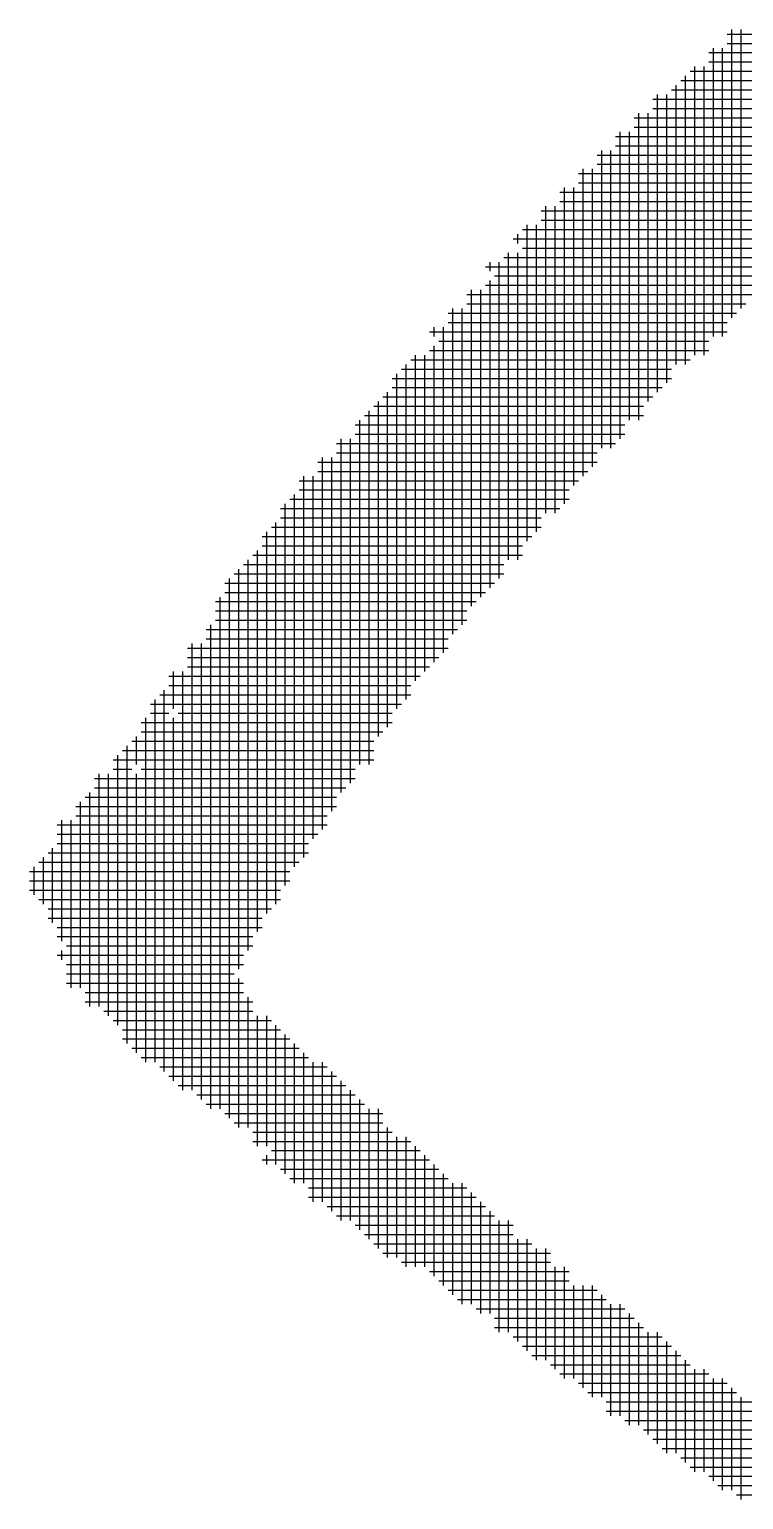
# Model space of a CAD drawing. Header units: feet. Extents: x 0 to 1079770, y 0 to 240000.
# Drawn here: x 954335 to 954625, y 13037 to 13634 of the extents above; entities that cross this region are included whole.
import ezdxf

# ---------------------------------------------------------------- set-up
doc = ezdxf.new("R2010")
doc.units = ezdxf.units.FT
doc.header["$LTSCALE"] = 2200
doc.header["$MEASUREMENT"] = 0
doc.layers.add('CX-MISC', color=2, linetype='CONTINUOUS')

msp = doc.modelspace()

# ---------------------------------------------------------------- linework, layer by layer
at = {"layer": 'CX-MISC'}
for p, q in [((954618.84, 13632.49, 9817.04), (954747.36, 13632.49, 9817.04)), ((954620.73, 13517.2, 9817.04), (954620.73, 13634.38, 9817.04)), ((954624.51, 13520.98, 9817.04), (954624.51, 13634.38, 9817.04)), ((954611.28, 13624.93, 9817.04), (954739.8, 13624.93, 9817.04)), ((954613.17, 13509.64, 9817.04), (954613.17, 13626.82, 9817.04)), ((954616.95, 13509.64, 9817.04), (954616.95, 13626.82, 9817.04)), ((954618.84, 13628.71, 9817.04), (954743.58, 13628.71, 9817.04)), ((954603.72, 13617.37, 9817.04), (954732.24, 13617.37, 9817.04)), ((954605.61, 13502.08, 9817.04), (954605.61, 13619.26, 9817.04)), ((954609.39, 13502.08, 9817.04), (954609.39, 13619.26, 9817.04)), ((954611.28, 13621.15, 9817.04), (954736.02, 13621.15, 9817.04)), ((954598.05, 13498.3, 9817.04), (954598.05, 13611.7, 9817.04)), ((954599.94, 13613.59, 9817.04), (954728.46, 13613.59, 9817.04)), ((954601.83, 13498.3, 9817.04), (954601.83, 13615.48, 9817.04)), ((954588.6, 13606.03, 9817.04), (954720.9, 13606.03, 9817.04)), ((954590.49, 13486.96, 9817.04), (954590.49, 13607.92, 9817.04)), ((954594.27, 13490.74, 9817.04), (954594.27, 13607.92, 9817.04)), ((954596.16, 13609.81, 9817.04), (954724.68, 13609.81, 9817.04)), ((954582.93, 13475.62, 9817.04), (954582.93, 13600.36, 9817.04)), ((954586.71, 13483.18, 9817.04), (954586.71, 13600.36, 9817.04)), ((954588.6, 13602.25, 9817.04), (954717.12, 13602.25, 9817.04)), ((954581.04, 13598.47, 9817.04), (954713.34, 13598.47, 9817.04)), ((954581.04, 13594.69, 9817.04), (954709.56, 13594.69, 9817.04)), ((954573.48, 13590.91, 9817.04), (954702, 13590.91, 9817.04)), ((954575.37, 13468.06, 9817.04), (954575.37, 13592.8, 9817.04)), ((954579.15, 13475.62, 9817.04), (954579.15, 13592.8, 9817.04)), ((954565.92, 13583.35, 9817.04), (954694.44, 13583.35, 9817.04)), ((954567.81, 13464.28, 9817.04), (954567.81, 13585.24, 9817.04)), ((954571.59, 13464.28, 9817.04), (954571.59, 13585.24, 9817.04)), ((954573.48, 13587.13, 9817.04), (954702, 13587.13, 9817.04)), ((954558.36, 13575.79, 9817.04), (954686.88, 13575.79, 9817.04)), ((954560.25, 13452.94, 9817.04), (954560.25, 13577.68, 9817.04)), ((954564.03, 13456.72, 9817.04), (954564.03, 13577.68, 9817.04)), ((954565.92, 13579.57, 9817.04), (954690.66, 13579.57, 9817.04)), ((954552.69, 13441.6, 9817.04), (954552.69, 13570.12, 9817.04)), ((954556.47, 13449.16, 9817.04), (954556.47, 13570.12, 9817.04)), ((954558.36, 13572.01, 9817.04), (954683.1, 13572.01, 9817.04)), ((954550.8, 13568.23, 9817.04), (954679.32, 13568.23, 9817.04)), ((954550.8, 13564.45, 9817.04), (954675.54, 13564.45, 9817.04)), ((954543.24, 13560.67, 9817.04), (954671.76, 13560.67, 9817.04)), ((954545.13, 13437.82, 9817.04), (954545.13, 13562.56, 9817.04)), ((954548.91, 13437.82, 9817.04), (954548.91, 13562.56, 9817.04)), ((954535.68, 13553.11, 9817.04), (954660.42, 13553.11, 9817.04)), ((954537.57, 13426.48, 9817.04), (954537.57, 13555, 9817.04)), ((954541.35, 13430.26, 9817.04), (954541.35, 13555, 9817.04)), ((954543.24, 13556.89, 9817.04), (954664.2, 13556.89, 9817.04)), ((954531.9, 13549.33, 9817.04), (954656.64, 13549.33, 9817.04)), ((954533.79, 13547.44, 9817.04), (954533.79, 13551.22, 9817.04)), ((954535.68, 13545.55, 9817.04), (954652.86, 13545.55, 9817.04)), ((954522.45, 13536.1, 9817.04), (954522.45, 13539.88, 9817.04)), ((954526.23, 13411.36, 9817.04), (954526.23, 13539.88, 9817.04)), ((954528.12, 13541.77, 9817.04), (954649.08, 13541.77, 9817.04)), ((954530.01, 13418.92, 9817.04), (954530.01, 13543.66, 9817.04)), ((954533.79, 13418.92, 9817.04), (954533.79, 13543.66, 9817.04)), ((954520.56, 13537.99, 9817.04), (954641.52, 13537.99, 9817.04)), ((954524.34, 13534.21, 9817.04), (954641.52, 13534.21, 9817.04)), ((954514.89, 13400.02, 9817.04), (954514.89, 13528.54, 9817.04)), ((954518.67, 13403.8, 9817.04), (954518.67, 13528.54, 9817.04)), ((954520.56, 13530.43, 9817.04), (954633.96, 13530.43, 9817.04)), ((954522.45, 13407.58, 9817.04), (954522.45, 13532.32, 9817.04)), ((954513, 13526.65, 9817.04), (954633.96, 13526.65, 9817.04)), ((954513, 13522.87, 9817.04), (954626.4, 13522.87, 9817.04)), ((954505.44, 13519.09, 9817.04), (954622.62, 13519.09, 9817.04)), ((954507.33, 13388.68, 9817.04), (954507.33, 13520.98, 9817.04)), ((954511.11, 13392.46, 9817.04), (954511.11, 13520.98, 9817.04)), ((954497.88, 13511.53, 9817.04), (954618.84, 13511.53, 9817.04)), ((954499.77, 13509.64, 9817.04), (954499.77, 13513.42, 9817.04)), ((954503.55, 13381.12, 9817.04), (954503.55, 13513.42, 9817.04)), ((954505.44, 13515.31, 9817.04), (954618.84, 13515.31, 9817.04)), ((954497.88, 13503.97, 9817.04), (954611.28, 13503.97, 9817.04)), ((954499.77, 13377.34, 9817.04), (954499.77, 13505.86, 9817.04)), ((954501.66, 13507.75, 9817.04), (954611.28, 13507.75, 9817.04)), ((954488.43, 13362.22, 9817.04), (954488.43, 13498.3, 9817.04)), ((954490.32, 13500.19, 9817.04), (954603.72, 13500.19, 9817.04)), ((954492.21, 13369.78, 9817.04), (954492.21, 13502.08, 9817.04)), ((954495.99, 13373.56, 9817.04), (954495.99, 13502.08, 9817.04)), ((954482.76, 13492.63, 9817.04), (954596.16, 13492.63, 9817.04)), ((954484.65, 13358.44, 9817.04), (954484.65, 13494.52, 9817.04)), ((954486.54, 13496.41, 9817.04), (954596.16, 13496.41, 9817.04)), ((954480.87, 13350.88, 9817.04), (954480.87, 13486.96, 9817.04)), ((954482.76, 13488.85, 9817.04), (954592.38, 13488.85, 9817.04)), ((954475.2, 13481.29, 9817.04), (954584.82, 13481.29, 9817.04)), ((954477.09, 13347.1, 9817.04), (954477.09, 13483.18, 9817.04)), ((954478.98, 13485.07, 9817.04), (954588.6, 13485.07, 9817.04)), ((954469.53, 13335.76, 9817.04), (954469.53, 13475.62, 9817.04)), ((954471.42, 13477.51, 9817.04), (954584.82, 13477.51, 9817.04)), ((954473.31, 13335.76, 9817.04), (954473.31, 13479.4, 9817.04)), ((954461.97, 13324.42, 9817.04), (954461.97, 13468.06, 9817.04)), ((954465.75, 13328.2, 9817.04), (954465.75, 13468.06, 9817.04)), ((954467.64, 13473.73, 9817.04), (954577.26, 13473.73, 9817.04)), ((954467.64, 13469.95, 9817.04), (954577.26, 13469.95, 9817.04)), ((954460.08, 13466.17, 9817.04), (954573.48, 13466.17, 9817.04)), ((954460.08, 13462.39, 9817.04), (954565.92, 13462.39, 9817.04)), ((954452.52, 13458.61, 9817.04), (954565.92, 13458.61, 9817.04)), ((954454.41, 13309.3, 9817.04), (954454.41, 13460.5, 9817.04)), ((954458.19, 13316.86, 9817.04), (954458.19, 13460.5, 9817.04)), ((954444.96, 13451.05, 9817.04), (954558.36, 13451.05, 9817.04)), ((954446.85, 13297.96, 9817.04), (954446.85, 13452.94, 9817.04)), ((954450.63, 13305.52, 9817.04), (954450.63, 13452.94, 9817.04)), ((954452.52, 13454.83, 9817.04), (954562.14, 13454.83, 9817.04)), ((954443.07, 13294.18, 9817.04), (954443.07, 13445.38, 9817.04)), ((954444.96, 13447.27, 9817.04), (954554.58, 13447.27, 9817.04)), ((954437.4, 13439.71, 9817.04), (954550.8, 13439.71, 9817.04)), ((954439.29, 13286.62, 9817.04), (954439.29, 13441.6, 9817.04)), ((954441.18, 13443.49, 9817.04), (954554.58, 13443.49, 9817.04)), ((954433.62, 13432.15, 9817.04), (954543.24, 13432.15, 9817.04)), ((954435.51, 13279.06, 9817.04), (954435.51, 13434.04, 9817.04)), ((954437.4, 13435.93, 9817.04), (954543.24, 13435.93, 9817.04)), ((954429.84, 13428.37, 9817.04), (954539.46, 13428.37, 9817.04)), ((954431.73, 13275.28, 9817.04), (954431.73, 13430.26, 9817.04)), ((954426.06, 13420.81, 9817.04), (954535.68, 13420.81, 9817.04)), ((954427.95, 13267.72, 9817.04), (954427.95, 13422.7, 9817.04)), ((954429.84, 13424.59, 9817.04), (954535.68, 13424.59, 9817.04)), ((954420.39, 13252.6, 9817.04), (954420.39, 13415.14, 9817.04)), ((954422.28, 13417.03, 9817.04), (954528.12, 13417.03, 9817.04)), ((954424.17, 13260.16, 9817.04), (954424.17, 13418.92, 9817.04)), ((954414.72, 13409.47, 9817.04), (954524.34, 13409.47, 9817.04)), ((954416.61, 13192.12, 9817.04), (954416.61, 13411.36, 9817.04)), ((954418.5, 13413.25, 9817.04), (954528.12, 13413.25, 9817.04)), ((954412.83, 13195.9, 9817.04), (954412.83, 13403.8, 9817.04)), ((954414.72, 13405.69, 9817.04), (954520.56, 13405.69, 9817.04)), ((954410.94, 13401.91, 9817.04), (954516.78, 13401.91, 9817.04)), ((954410.94, 13398.13, 9817.04), (954513, 13398.13, 9817.04)), ((954407.16, 13390.57, 9817.04), (954509.22, 13390.57, 9817.04)), ((954409.05, 13195.9, 9817.04), (954409.05, 13392.46, 9817.04)), ((954410.94, 13394.35, 9817.04), (954513, 13394.35, 9817.04)), ((954401.49, 13203.46, 9817.04), (954401.49, 13384.9, 9817.04)), ((954405.27, 13199.68, 9817.04), (954405.27, 13384.9, 9817.04)), ((954407.16, 13386.79, 9817.04), (954505.44, 13386.79, 9817.04)), ((954399.6, 13383.01, 9817.04), (954505.44, 13383.01, 9817.04)), ((954399.6, 13379.23, 9817.04), (954501.66, 13379.23, 9817.04)), ((954393.93, 13358.44, 9817.04), (954393.93, 13373.56, 9817.04)), ((954397.71, 13203.46, 9817.04), (954397.71, 13373.56, 9817.04)), ((954399.6, 13375.45, 9817.04), (954497.88, 13375.45, 9817.04)), ((954392.04, 13371.67, 9817.04), (954494.1, 13371.67, 9817.04)), ((954392.04, 13367.89, 9817.04), (954490.32, 13367.89, 9817.04)), ((954384.48, 13360.33, 9817.04), (954486.54, 13360.33, 9817.04)), ((954386.37, 13214.8, 9817.04), (954386.37, 13362.22, 9817.04)), ((954388.26, 13364.11, 9817.04), (954490.32, 13364.11, 9817.04)), ((954390.15, 13211.02, 9817.04), (954390.15, 13366, 9817.04)), ((954382.59, 13214.8, 9817.04), (954382.59, 13354.66, 9817.04)), ((954384.48, 13356.55, 9817.04), (954392.04, 13356.55, 9817.04)), ((954393.93, 13207.24, 9817.04), (954393.93, 13354.66, 9817.04)), ((954395.82, 13356.55, 9817.04), (954482.76, 13356.55, 9817.04)), ((954380.7, 13352.77, 9817.04), (954482.76, 13352.77, 9817.04)), ((954380.7, 13348.99, 9817.04), (954478.98, 13348.99, 9817.04)), ((954375.03, 13222.36, 9817.04), (954375.03, 13343.32, 9817.04)), ((954376.92, 13345.21, 9817.04), (954475.2, 13345.21, 9817.04)), ((954378.81, 13335.76, 9817.04), (954378.81, 13347.1, 9817.04)), ((954369.36, 13337.65, 9817.04), (954475.2, 13337.65, 9817.04)), ((954371.25, 13229.92, 9817.04), (954371.25, 13339.54, 9817.04)), ((954373.14, 13341.43, 9817.04), (954475.2, 13341.43, 9817.04)), ((954363.69, 13237.48, 9817.04), (954363.69, 13331.98, 9817.04)), ((954367.47, 13233.7, 9817.04), (954367.47, 13331.98, 9817.04)), ((954369.36, 13333.87, 9817.04), (954376.92, 13333.87, 9817.04)), ((954378.81, 13218.58, 9817.04), (954378.81, 13331.98, 9817.04)), ((954380.7, 13333.87, 9817.04), (954467.64, 13333.87, 9817.04)), ((954361.8, 13330.09, 9817.04), (954467.64, 13330.09, 9817.04)), ((954361.8, 13326.31, 9817.04), (954463.86, 13326.31, 9817.04)), ((954354.24, 13318.75, 9817.04), (954460.08, 13318.75, 9817.04)), ((954356.13, 13245.04, 9817.04), (954356.13, 13320.64, 9817.04)), ((954358.02, 13322.53, 9817.04), (954460.08, 13322.53, 9817.04)), ((954359.91, 13237.48, 9817.04), (954359.91, 13324.42, 9817.04)), ((954348.57, 13263.94, 9817.04), (954348.57, 13313.08, 9817.04)), ((954352.35, 13245.04, 9817.04), (954352.35, 13313.08, 9817.04)), ((954354.24, 13314.97, 9817.04), (954456.3, 13314.97, 9817.04)), ((954346.68, 13311.19, 9817.04), (954456.3, 13311.19, 9817.04)), ((954346.68, 13307.41, 9817.04), (954452.52, 13307.41, 9817.04)), ((954344.79, 13271.5, 9817.04), (954344.79, 13301.74, 9817.04)), ((954346.68, 13303.63, 9817.04), (954448.74, 13303.63, 9817.04)), ((954339.12, 13296.07, 9817.04), (954444.96, 13296.07, 9817.04)), ((954341.01, 13279.06, 9817.04), (954341.01, 13297.96, 9817.04)), ((954342.9, 13299.85, 9817.04), (954448.74, 13299.85, 9817.04)), ((954335.34, 13292.29, 9817.04), (954441.18, 13292.29, 9817.04)), ((954337.23, 13282.84, 9817.04), (954337.23, 13294.18, 9817.04)), ((954335.34, 13288.51, 9817.04), (954441.18, 13288.51, 9817.04)), ((954335.34, 13284.73, 9817.04), (954437.4, 13284.73, 9817.04)), ((954339.12, 13280.95, 9817.04), (954437.4, 13280.95, 9817.04)), ((954342.9, 13277.17, 9817.04), (954433.62, 13277.17, 9817.04)), ((954342.9, 13273.39, 9817.04), (954429.84, 13273.39, 9817.04)), ((954346.68, 13269.61, 9817.04), (954429.84, 13269.61, 9817.04)), ((954346.68, 13265.83, 9817.04), (954426.06, 13265.83, 9817.04)), ((954348.57, 13256.38, 9817.04), (954348.57, 13260.16, 9817.04)), ((954350.46, 13262.05, 9817.04), (954426.06, 13262.05, 9817.04)), ((954346.68, 13258.27, 9817.04), (954422.28, 13258.27, 9817.04)), ((954350.46, 13254.49, 9817.04), (954422.28, 13254.49, 9817.04)), ((954350.46, 13250.71, 9817.04), (954418.5, 13250.71, 9817.04)), ((954350.46, 13246.93, 9817.04), (954422.28, 13246.93, 9817.04)), ((954420.39, 13188.34, 9817.04), (954420.39, 13248.82, 9817.04)), ((954358.02, 13243.15, 9817.04), (954422.28, 13243.15, 9817.04)), ((954424.17, 13188.34, 9817.04), (954424.17, 13241.26, 9817.04)), ((954358.02, 13239.37, 9817.04), (954426.06, 13239.37, 9817.04)), ((954365.58, 13235.59, 9817.04), (954426.06, 13235.59, 9817.04)), ((954369.36, 13231.81, 9817.04), (954433.62, 13231.81, 9817.04)), ((954427.95, 13180.78, 9817.04), (954427.95, 13233.7, 9817.04)), ((954431.73, 13180.78, 9817.04), (954431.73, 13233.7, 9817.04)), ((954435.51, 13173.22, 9817.04), (954435.51, 13229.92, 9817.04)), ((954373.14, 13228.03, 9817.04), (954437.4, 13228.03, 9817.04)), ((954373.14, 13224.25, 9817.04), (954441.18, 13224.25, 9817.04)), ((954439.29, 13169.44, 9817.04), (954439.29, 13226.14, 9817.04)), ((954376.92, 13220.47, 9817.04), (954444.96, 13220.47, 9817.04)), ((954443.07, 13165.66, 9817.04), (954443.07, 13222.36, 9817.04)), ((954446.85, 13165.66, 9817.04), (954446.85, 13218.58, 9817.04)), ((954380.7, 13216.69, 9817.04), (954448.74, 13216.69, 9817.04)), ((954388.26, 13212.91, 9817.04), (954456.3, 13212.91, 9817.04)), ((954450.63, 13158.1, 9817.04), (954450.63, 13214.8, 9817.04)), ((954454.41, 13158.1, 9817.04), (954454.41, 13214.8, 9817.04)), ((954458.19, 13154.32, 9817.04), (954458.19, 13211.02, 9817.04)), ((954392.04, 13209.13, 9817.04), (954460.08, 13209.13, 9817.04)), ((954395.82, 13205.35, 9817.04), (954463.86, 13205.35, 9817.04)), ((954461.97, 13150.54, 9817.04), (954461.97, 13207.24, 9817.04)), ((954403.38, 13201.57, 9817.04), (954467.64, 13201.57, 9817.04)), ((954465.75, 13150.54, 9817.04), (954465.75, 13203.46, 9817.04)), ((954469.53, 13146.76, 9817.04), (954469.53, 13199.68, 9817.04)), ((954407.16, 13197.79, 9817.04), (954471.42, 13197.79, 9817.04)), ((954414.72, 13194.01, 9817.04), (954478.98, 13194.01, 9817.04)), ((954473.31, 13142.98, 9817.04), (954473.31, 13195.9, 9817.04)), ((954477.09, 13139.2, 9817.04), (954477.09, 13195.9, 9817.04)), ((954418.5, 13190.23, 9817.04), (954478.98, 13190.23, 9817.04)), ((954480.87, 13135.42, 9817.04), (954480.87, 13188.34, 9817.04)), ((954426.06, 13186.45, 9817.04), (954482.76, 13186.45, 9817.04)), ((954426.06, 13182.67, 9817.04), (954490.32, 13182.67, 9817.04)), ((954484.65, 13135.42, 9817.04), (954484.65, 13184.56, 9817.04)), ((954488.43, 13131.64, 9817.04), (954488.43, 13184.56, 9817.04)), ((954431.73, 13173.22, 9817.04), (954431.73, 13177, 9817.04)), ((954433.62, 13178.89, 9817.04), (954494.1, 13178.89, 9817.04)), ((954492.21, 13131.64, 9817.04), (954492.21, 13180.78, 9817.04)), ((954495.99, 13131.64, 9817.04), (954495.99, 13177, 9817.04)), ((954429.84, 13175.11, 9817.04), (954497.88, 13175.11, 9817.04)), ((954437.4, 13171.33, 9817.04), (954501.66, 13171.33, 9817.04)), ((954499.77, 13127.86, 9817.04), (954499.77, 13173.22, 9817.04)), ((954503.55, 13124.08, 9817.04), (954503.55, 13169.44, 9817.04)), ((954441.18, 13167.55, 9817.04), (954505.44, 13167.55, 9817.04)), ((954448.74, 13163.77, 9817.04), (954513, 13163.77, 9817.04)), ((954507.33, 13120.3, 9817.04), (954507.33, 13165.66, 9817.04)), ((954511.11, 13116.52, 9817.04), (954511.11, 13165.66, 9817.04)), ((954448.74, 13159.99, 9817.04), (954516.78, 13159.99, 9817.04)), ((954514.89, 13116.52, 9817.04), (954514.89, 13161.88, 9817.04)), ((954518.67, 13112.74, 9817.04), (954518.67, 13158.1, 9817.04)), ((954456.3, 13156.21, 9817.04), (954520.56, 13156.21, 9817.04)), ((954460.08, 13152.43, 9817.04), (954524.34, 13152.43, 9817.04)), ((954522.45, 13112.74, 9817.04), (954522.45, 13154.32, 9817.04)), ((954467.64, 13148.65, 9817.04), (954531.9, 13148.65, 9817.04)), ((954526.23, 13105.18, 9817.04), (954526.23, 13150.54, 9817.04)), ((954530.01, 13105.18, 9817.04), (954530.01, 13150.54, 9817.04)), ((954471.42, 13144.87, 9817.04), (954531.9, 13144.87, 9817.04)), ((954475.2, 13141.09, 9817.04), (954539.46, 13141.09, 9817.04)), ((954533.79, 13101.4, 9817.04), (954533.79, 13142.98, 9817.04)), ((954537.57, 13097.62, 9817.04), (954537.57, 13142.98, 9817.04)), ((954478.98, 13137.31, 9817.04), (954547.02, 13137.31, 9817.04)), ((954486.54, 13133.53, 9817.04), (954547.02, 13133.53, 9817.04)), ((954541.35, 13093.84, 9817.04), (954541.35, 13139.2, 9817.04)), ((954545.13, 13093.84, 9817.04), (954545.13, 13139.2, 9817.04)), ((954497.88, 13129.75, 9817.04), (954554.58, 13129.75, 9817.04)), ((954548.91, 13090.06, 9817.04), (954548.91, 13131.64, 9817.04)), ((954552.69, 13086.28, 9817.04), (954552.69, 13131.64, 9817.04)), ((954501.66, 13125.97, 9817.04), (954554.58, 13125.97, 9817.04)), ((954505.44, 13122.19, 9817.04), (954565.92, 13122.19, 9817.04)), ((954556.47, 13086.28, 9817.04), (954556.47, 13124.08, 9817.04)), ((954560.25, 13082.5, 9817.04), (954560.25, 13124.08, 9817.04)), ((954564.03, 13078.72, 9817.04), (954564.03, 13124.08, 9817.04)), ((954509.22, 13118.41, 9817.04), (954569.7, 13118.41, 9817.04)), ((954567.81, 13078.72, 9817.04), (954567.81, 13120.3, 9817.04)), ((954571.59, 13071.16, 9817.04), (954571.59, 13116.52, 9817.04)), ((954575.37, 13071.16, 9817.04), (954575.37, 13116.52, 9817.04)), ((954516.78, 13114.63, 9817.04), (954577.26, 13114.63, 9817.04)), ((954524.34, 13110.85, 9817.04), (954581.04, 13110.85, 9817.04)), ((954579.15, 13067.38, 9817.04), (954579.15, 13112.74, 9817.04)), ((954524.34, 13107.07, 9817.04), (954584.82, 13107.07, 9817.04)), ((954582.93, 13067.38, 9817.04), (954582.93, 13108.96, 9817.04)), ((954586.71, 13063.6, 9817.04), (954586.71, 13105.18, 9817.04)), ((954590.49, 13059.82, 9817.04), (954590.49, 13105.18, 9817.04)), ((954531.9, 13103.29, 9817.04), (954592.38, 13103.29, 9817.04)), ((954535.68, 13099.51, 9817.04), (954596.16, 13099.51, 9817.04)), ((954594.27, 13056.04, 9817.04), (954594.27, 13101.4, 9817.04)), ((954598.05, 13056.04, 9817.04), (954598.05, 13097.62, 9817.04)), ((954539.46, 13095.73, 9817.04), (954599.94, 13095.73, 9817.04)), ((954547.02, 13091.95, 9817.04), (954603.72, 13091.95, 9817.04)), ((954601.83, 13052.26, 9817.04), (954601.83, 13093.84, 9817.04)), ((954550.8, 13088.17, 9817.04), (954611.28, 13088.17, 9817.04)), ((954605.61, 13048.48, 9817.04), (954605.61, 13090.06, 9817.04)), ((954609.39, 13048.48, 9817.04), (954609.39, 13090.06, 9817.04)), ((954613.17, 13044.7, 9817.04), (954613.17, 13086.28, 9817.04)), ((954616.95, 13040.92, 9817.04), (954616.95, 13086.28, 9817.04)), ((954558.36, 13084.39, 9817.04), (954618.84, 13084.39, 9817.04)), ((954562.14, 13080.61, 9817.04), (954622.62, 13080.61, 9817.04)), ((954620.73, 13040.92, 9817.04), (954620.73, 13082.5, 9817.04)), ((954569.7, 13076.83, 9817.04), (954630.18, 13076.83, 9817.04)), ((954624.51, 13037.14, 9817.04), (954624.51, 13078.72, 9817.04)), ((954569.7, 13073.05, 9817.04), (954641.52, 13073.05, 9817.04)), ((954577.26, 13069.27, 9817.04), (954645.3, 13069.27, 9817.04)), ((954584.82, 13065.49, 9817.04), (954656.64, 13065.49, 9817.04)), ((954588.6, 13061.71, 9817.04), (954660.42, 13061.71, 9817.04)), ((954592.38, 13057.93, 9817.04), (954667.98, 13057.93, 9817.04)), ((954599.94, 13054.15, 9817.04), (954675.54, 13054.15, 9817.04)), ((954603.72, 13050.37, 9817.04), (954694.44, 13050.37, 9817.04)), ((954611.28, 13046.59, 9817.04), (954698.22, 13046.59, 9817.04)), ((954615.06, 13042.81, 9817.04), (954713.34, 13042.81, 9817.04)), ((954622.62, 13039.03, 9817.04), (954728.46, 13039.03, 9817.04))]:
    msp.add_line(p, q, dxfattribs=at)

doc.saveas('drawing.dxf')
